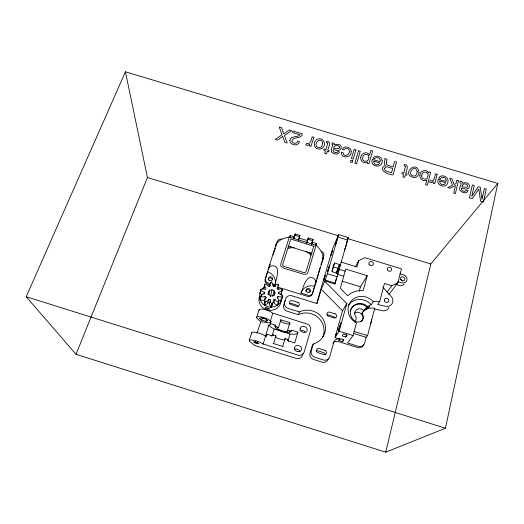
<?xml version="1.0" encoding="UTF-8"?>
<svg xmlns="http://www.w3.org/2000/svg" width="524" height="524" viewBox="0 0 524 524"><rect width="100%" height="100%" fill="white"/><g stroke="black" fill="none" stroke-linecap="round" stroke-linejoin="round"><path stroke-width="0.79" d="M272.677 304.241L271.353 307.13L269.369 307.084L266.985 306.481L262.865 303.887A11.325 10.788 13.4 0 1 260.625 291.547M282.069 296.997L281.663 299.42M315.867 283.261C316.791 279.554 311.865 275.893 308.643 277.962C304.254 281.768 303.141 287.931 301.012 293.093L308.125 295.287A3.72 3.511 21.6 0 0 312.684 293.014L323.098 258.843C323.465 253.577 319.928 248.625 316.11 245.284L289.327 237.09C284.329 237.732 278.637 239.854 276.05 244.42L265.413 278.427A3.707 3.498 11.9 0 0 267.875 282.862L270.712 283.733M333.054 267.332L333.028 267.037M328.234 358.894A5.116 4.906 37.6 0 1 322.031 362.136L313.516 359.477A5.102 4.913 35.6 0 1 310.025 353.215L312.016 346.325L313.293 343.96A17.849 17.076 27.1 0 0 324.074 321.179A17.849 17.076 27.1 0 0 299.42 311.931L288.017 308.394A5.037 4.801 18.9 0 1 284.408 303.796A17.082 16.244 21.9 0 1 286.346 297.534A5.03 4.782 18.7 0 1 291.875 295.798L317.079 303.586L321.271 289.248L324.926 280.903L334.81 283.949L335.209 283.137L348.25 237.542L338.563 234.588L332.792 248.278L316.686 303.337M337.705 327.86L337.391 329.308M262.098 295.241L260.035 293.257L260.834 289.3L263.015 288.796L265.229 289.484L266.179 288.207L264.777 286.425L264.568 284.29L264.993 283.988L267.096 284.807L268.484 286.589L270.05 286.104L269.991 283.91L271.131 282.089L271.668 282.089L272.886 283.916L272.932 286.104L274.524 286.595L275.827 284.82L277.884 284.008L278.323 284.309L278.211 286.445L276.895 288.22L277.903 289.497L280.078 288.816L282.279 289.327L282.456 289.811L280.785 294.246M260.834 289.3L260.035 293.257M282.456 289.811L281.041 291.455L278.866 292.13L278.906 293.715L281.119 294.396L282.632 296.047L282.475 296.532L280.294 297.043L278.08 296.355L277.137 297.645L278.545 299.44L278.775 301.608L278.349 301.909L276.233 301.084L274.825 299.276L273.259 299.774L273.312 302.001L272.166 303.854L271.629 303.854L270.397 302.001L270.351 299.774L268.753 299.276L267.495 303.665L264.64 305.21L264.201 304.909L265.033 299.433L266.369 297.639L265.36 296.348L264.653 299.721L263.605 300.278L261.522 300.278L260.146 299.414C260.081 296.931 261.483 293.571 264.41 293.709L264.384 292.117L262.17 291.436L260.677 289.792M260.317 299.898L260.782 296.034M270.351 299.774L269.362 304.241L270.823 307.123L274.235 306.776L276.482 305.878L277.438 305.204L278.349 301.909M324.926 280.903L327.395 273.744L338.563 234.588M263.893 289.019L264.568 284.29M264.574 286.111L264.856 284.696M263.965 294.174L264.384 292.117M445.446 428.232L497.8 183.413L125.426 71.821L26.2 296.728L76 354.309L385.736 452.179L445.446 428.232L26.2 296.728M264.64 305.21L265.347 301.909L267.43 301.084L268.753 299.276M267.947 294.18L268.445 291.927L269.814 290.204L272.041 289.752L274.078 290.781L274.989 292.805L274.425 295.051M270.816 283.517L271.131 282.089M268.799 294.743L269.814 290.204M270.45 296.577L272.041 289.752M272.84 284.394L274.969 285.049C276.056 279.561 278.545 273.862 277.072 268.242C275.604 264.731 269.5 265.013 268.242 268.589M385.736 452.179L430.82 263.965L497.8 183.413M336.336 273.58L338.026 268.484L336.572 273.436M339.205 269.244L338.727 271.059M272.801 296.06L274.078 290.781M270.823 307.123L271.629 303.854M271.353 307.13L272.166 303.854M275.768 245.514L276.05 244.42M289.726 237.706L290.276 235.512L294.416 236.776L295.169 233.959L299.944 235.42L298.418 240.536M277.969 285.724L278.323 284.309M388.467 294.095L389.764 293.427L397.952 282.632L401.45 268.864L364.828 257.664L358.704 260.703L355.338 266.906M277.438 305.204L275.355 304.385L273.973 302.61L274.825 299.276M382.795 287.145L391.231 296.558A6.452 5.941 33 0 1 392.155 303.619A6.452 5.941 33 0 1 385.605 306.278L377.588 304.457L379.717 301.582L384.439 283.477L391.841 285.744L397.952 282.632M355.691 321.382A5.417 5.07 32.8 0 0 362.353 320.21A5.417 5.07 32.8 0 0 361.894 313.542A12.773 11.895 34.8 0 1 374.726 308.322L367.56 335.635L366.178 337.332L364.639 343.187A5.116 4.814 37.6 0 1 358.54 346.39L347.609 342.991L353.052 335.55L356.471 322.889A14.79 13.794 32.3 0 1 350.851 301.424A14.79 13.794 32.3 0 1 373.343 301.752A13.185 12.235 34.2 0 1 379.717 301.582M278.499 293.499L278.866 292.13M277.543 298.379L278.08 296.355M343.711 276.22L345.722 269.1L367.206 275.69L363.158 290.63A21.039 19.624 32.3 0 0 347.648 295.805L340.325 288.18L343.711 276.22L337.561 274.327M355.167 322.319L356.405 317.564A5.495 5.135 32.6 0 1 356.15 310.162A5.495 5.135 32.6 0 1 363.767 310.359L361.894 313.542M359.189 291.331L360.427 286.805L367.206 275.69M339.395 339.113L339.008 340.508L342.644 341.635L343.22 339.539M345.866 337.024L347.202 335.118L343.43 333.945L342.133 335.871L345.866 337.024L346.449 334.882M278.775 301.608L277.864 304.903C280.916 303.003 281.827 299.302 282.632 296.047M281.702 291.403L282.279 289.327M313.293 343.96L311.276 350.942A5.175 4.971 35.1 0 0 314.819 357.283L323.459 359.981A5.188 4.965 37.1 0 0 329.734 356.693L333.729 342.355A5.155 4.899 36 0 1 339.932 339.139L335.046 337.62L339.146 331.233L346.809 303.599L324.801 281.342M358.704 260.703L356.968 266.958L341.065 262.085M311.649 244.263L313.09 239.435L308.308 237.975L307.247 241.426M335.046 337.62L342.506 310.824L346.809 303.599M332.596 269.028L332.871 268.052M339.526 264.522L337.03 273.22L332.059 271.694L334.574 263.009L339.526 264.522L336.087 273.456M334.81 283.949L336.29 278.768M339.827 266.408L340.443 264.247M346.161 245.501L347.235 240.667M302.99 353.641L302.538 355.207A5.096 4.932 31.8 0 1 296.276 358.449L254.612 345.427L249.994 341.72A7.356 1.762 17.7 0 1 253.046 340.135A7.356 1.762 17.7 0 1 262.531 343.79L297.894 355.108A5.201 5.03 31.1 0 0 304.274 351.807L310.562 330.264A5.142 4.926 27 0 0 307.044 324.022L272.218 312.887A7.244 2.05 17.6 0 0 263.919 309.37A7.244 2.05 17.6 0 0 259.118 310.346M336.244 333.421L335.386 335.91M312.035 242.887L312.291 242.016L311.505 244.453M316.358 280.157L312.219 294.128A3.701 3.491 21.7 0 1 307.686 296.394L277.648 287.119M316.824 278.604L317.97 274.72M318.428 273.168L320.04 267.731M320.963 264.627L321.651 262.295M322.574 259.19L323.262 256.858A3.629 3.36 19.7 0 0 323.387 255.81M306.71 243.071L308.308 237.975M293.944 238.066L294.383 236.54L294.088 237.398M316.11 245.284L307.889 272.532L306.723 274.072L303.684 274.288L283.209 267.987L280.825 266.1L280.733 264.181L289.327 237.09M288.017 340.751L290.06 333.978L290.637 334.057A15.366 4.127 17.2 0 0 297.881 332.871M283.058 346.737L282.698 346.397L285.082 338.53L287.486 339.277L288.645 341.412M280.897 319.764L278.513 327.487L278.015 327.579A5.443 1.454 17.2 0 0 282.364 330.913A5.443 1.454 17.2 0 0 287.925 330.664L287.578 330.31L289.923 322.568L280.399 319.863M313.817 246.064L306.114 271.498L305.079 272.565L303.606 272.539L283.517 266.238A1.762 1.651 14.3 0 1 282.783 264.325L290.781 239.01L314.105 246.326M311.446 244.525L311.918 242.979M298.418 240.451L299.152 238.001L298.87 238.859M273.07 343.62L273.567 343.548L275.984 335.694L273.587 334.947L271.419 336.041M306.743 242.998L307.509 240.555L299.139 238.224M272.094 335.792L274.19 329.039L273.672 328.784A15.366 4.127 17.2 0 1 268.95 325.201L269.1 325.031A7.919 2.129 17.6 0 0 270.174 323.563L270.882 321.166L269.821 320.524A7.271 1.978 17.6 0 0 260.474 316.843A7.271 1.978 17.6 0 0 257.363 318.723L260.736 321.684L266.893 322.588A7.912 2.155 17.6 0 0 270.574 322.496M298.425 240.215L299.944 235.42M265.629 335.786L268.864 325.05M263.068 344.235L265.517 336.428L264.98 335.976A7.329 1.834 17.7 0 0 256.55 332.498A7.329 1.834 17.7 0 0 251.782 333.225M270.351 321.002L272.735 313.372M266.087 336.637L266.801 334.207L271.877 335.792M265.93 321.363L267.823 320.78L265.452 319.024L261.168 317.858L259.301 318.461L261.692 320.21L265.93 321.363L266.67 319.031M274.989 292.805L274.327 294.888L272.414 296.047L270.142 295.746L268.57 294.115L268.445 291.927M293.623 238.748L295.169 233.959M257.12 333.054L260.736 321.684M261.692 320.21L262.432 317.878L264.548 318.454M254.821 342.899L253.701 342.133L254.055 341.727L255.692 341.923L258.764 343.364L258.398 343.764L254.821 342.899L255.312 341.347M256.767 343.574L257.258 342.021M249.208 340.561L251.697 332.799M256.616 317.459L259.053 309.881M275.755 246.372L277.366 241.368A3.635 3.367 12.5 0 1 281.866 239.226M267.908 271.15L265.183 279.613A3.688 3.485 11.9 0 0 267.633 284.021L269.945 284.735M268.406 269.618L270.142 264.234M273.115 255.011L275.349 248.088M331.928 271.124L332.262 270.102M313.09 239.435L312.153 242.206L316.3 243.47A11.161 10.284 20 0 0 315.913 245.573M315.795 244.891L316.3 243.47M323.098 258.843L322.136 261.365L323.773 255.588A3.648 3.38 19.6 0 0 321.245 251.284M344.464 250.361L345.964 246.195M337.738 273.967L338.026 273.207M285.449 300.468A4.965 4.729 18.8 0 0 284.787 301.791A16.86 16.047 22.1 0 0 283.739 305.184A4.971 4.742 19 0 0 287.093 311.197L298.346 314.688L299.42 311.931M76 354.309L147.441 177.512L125.426 71.821M334.574 263.009L332.864 266.775L337.744 268.268M347.595 238.97L348.25 237.542M339.008 340.508L340.24 338.681L343.914 339.821L342.644 341.635M363.964 310.568L367.534 306.507L371.234 304.719L373.343 301.752M260.146 299.414L260.867 298.438M374.726 308.322L374.274 308.937L382.12 310.719A6.314 5.83 33.4 0 0 388.893 307.378M387.177 292.025L391.841 285.744M364.16 310.339L367.016 307.667L369.643 306.75L364.311 310.274M264.869 301.693L264.201 304.909M263.873 287.827L264.299 287.532M321.808 148.488C327.264 145.607 323.721 136.947 317.747 139.017C312.789 140.661 313.208 148.914 318.887 149.013A4.487 3.943 13.9 0 0 321.808 148.488M278.513 327.487L276.122 326.747L275.192 325.096L274.576 325.928L275.722 327.415M276.122 326.747L275.611 327.048A7.683 2.05 17.2 0 0 282.174 331.469A7.683 2.05 17.2 0 0 290.198 331.581L289.969 331.05L287.578 330.31M273.587 334.947L273.076 335.229A7.716 1.972 17.2 0 0 272.945 335.688M265.36 296.348L263.172 297.036L260.959 296.525M289.969 331.05L291.665 330.218L297.927 332.164L294.73 342.912L288.436 340.947M281.512 299.898L278.663 300.37M272.428 303.095L273.973 302.61M275.486 335.779L275.984 335.694M289.811 331.797L291.658 331.24L291.665 330.218M265.544 335.648L265.779 335.629A7.965 2.024 17.7 0 0 266.952 335.163M268.668 285.731L270.345 285.652M147.441 177.512L338.452 235.78M347.844 238.649L430.82 263.965M338.072 237.136L347.851 240.116M294.73 235.211L299.531 236.678M307.929 239.245L312.73 240.713M399.799 273.718L403.663 274.904A4.441 4.035 31.6 0 1 406.879 280.144A4.441 4.035 31.6 0 1 401.672 282.796L397.795 281.604M288.095 246.162L312.094 253.511M395.718 284.355L399.55 285.534A4.389 3.995 31.8 0 0 404.201 284.041M339.002 269.29L345.139 271.17M327.395 273.744L337.358 276.81M342.205 281.198L360.427 286.805M325.293 280.085L335.209 283.137M273.024 285.691L275.336 286.405M267.993 302.61L269.565 303.101M353.962 331.417L367.56 335.635M353.458 333.388L366.178 337.332M339.146 331.233L353.052 335.55M270.148 323.524L275.192 325.096M274.19 329.039L290.06 333.978M265.517 336.428L266.054 336.598M273.567 343.548L282.698 346.397M273.502 285.934L275.028 286.497M264.902 301.608L265.347 301.909M277.844 288.056L279.004 289.169M367.534 306.507L367.501 306.481A10.375 9.694 32.5 0 0 352.325 307.012A10.375 9.694 32.5 0 0 355.639 321.644M367.023 307.234L366.996 307.202A10.342 9.661 32.6 0 0 350.91 309.245M285.082 338.53L285.436 338.877M321.271 289.248L342.506 310.824M266.801 334.207L266.834 334.247A7.965 2.024 17.7 0 1 266.991 334.509M270.882 321.166L270.915 321.205A7.912 2.155 17.6 0 1 271.118 321.965M287.486 339.277L287.722 339.794A7.716 1.972 17.2 0 1 287.552 340.24M281.493 293.27L282.01 295.451M354.407 313.195A5.397 5.057 32.9 0 1 361.855 314.433A5.397 5.057 32.9 0 1 361.036 321.625M327.245 314.839A2.188 2.07 28.8 0 1 328.207 314.917L333.565 316.581A2.188 2.07 29.9 0 1 334.98 317.832M298.123 306.422A2.175 2.07 20.9 0 0 296.728 305.178L291.39 303.527A2.175 2.07 19.4 0 0 289.543 303.769M350.209 311.145A10.342 9.661 32.6 0 1 350.635 309.854M348.185 305.623A14.587 13.631 32.5 0 1 371.234 304.719M371.673 319.588A14.299 13.388 32.9 0 1 370.291 324.245M298.346 314.688A17.613 16.866 27.4 0 1 318.5 317.891A17.613 16.866 27.4 0 1 322.561 337.436M316.083 351.119A2.234 2.142 35.4 0 1 317.963 350.857L323.413 352.56A2.234 2.142 36.7 0 1 325.031 354.814M400.559 279.574A2.194 1.998 31.8 0 1 402.222 280.491M332.819 343.358A5.083 4.84 36.3 0 1 338.301 341.556L357.597 347.55A5.083 4.788 37.8 0 0 363.663 344.366M281.178 299.538A11.161 10.644 13.4 0 1 268.609 310.26A11.161 10.644 13.4 0 1 259.419 296.355M262.419 288.999A11.325 10.788 13.4 0 1 264.227 287.479M305.106 332.131A2.928 2.817 27.3 0 0 303.37 330.723A6.137 5.902 27.6 0 0 302.165 330.349A2.928 2.817 26.9 0 0 299.957 330.526M294.403 349.253A2.961 2.862 30.7 0 1 296.63 349.069A6.203 6.013 31.7 0 1 298.857 349.993A2.961 2.862 31.1 0 1 299.944 351.958M285.135 339.69A5.463 1.395 17.2 0 1 279.875 339.048A5.463 1.395 17.2 0 1 275.231 336.604M289.949 323.806A5.423 1.506 17.1 0 1 284.702 323.256A5.423 1.506 17.1 0 1 280.124 320.754M301.012 293.093A11.187 10.565 22.7 0 1 314.675 286.307M267.554 271.786A11.128 10.532 10.9 0 1 274.969 285.049M268.144 279.416A2.148 2.03 12.2 0 1 272.329 279.58M305.754 291.023A2.155 2.037 21.3 0 1 308.315 289.582A2.155 2.037 21.3 0 1 309.926 292.097M277.085 242.71A3.616 3.354 12.5 0 1 277.569 241.774M290.276 235.512A11.109 10.251 11.9 0 1 289.412 237.464M288.292 248.317A21.943 20.554 16.4 0 1 294.383 247.695M306.088 251.278A21.943 20.554 16.4 0 1 310.778 255.214M288.626 247.007A22.047 20.639 16.4 0 1 290.892 246.575M309.592 252.306A22.047 20.639 16.4 0 1 311.23 253.93M461.461 188.85L461.461 189.596C462.279 191.201 465.639 192.301 466.412 190.094L468.076 190.592C467.074 194.293 461.683 192.629 459.941 190.409C458.146 188.044 463.288 183.131 459.876 182.359L460.144 181.193L461.402 181.402L462.6 182.378L462.699 183.334C471.489 179.817 472.124 192.531 462.103 188.064L461.461 188.85M382.12 160.449C383.437 168.892 368.929 167.228 372.426 159.362L380.103 161.667C381.498 158.399 376.514 155.975 374.653 158.707L372.924 158.189C375.092 154.377 381.767 156.204 382.12 160.449M289.883 140.249C289.51 145.312 298.457 146.831 299.551 141.624L297.776 141.094C297.239 144.179 292.405 143.976 291.861 141.074C292.831 135.939 301.372 139.659 302.459 133.908L292.949 131.052L292.471 132.487L300.042 134.76C297.449 137.838 290.774 135.343 289.883 140.249M332.858 144.323C332.714 147.034 329.072 151.397 332.956 153.119C334.98 154.233 338.733 154.855 339.552 151.967L337.914 151.475C337.05 153.571 333.768 152.615 332.963 150.971L333.709 149.484C343.384 153.925 343.783 141.506 334.626 144.879L334.181 143.373L332.196 142.79L331.843 143.917L332.858 144.323M419.894 175.533C419.246 179.123 423.805 181.992 426.805 180.04L425.626 184.71L427.355 185.234L430.59 172.37L428.959 171.879L428.658 173.071C426.706 168.361 419.593 170.706 419.894 175.533M351.146 151.266C352.456 158.071 340.476 159.119 341.445 152.229L343.148 152.739C343.449 158.274 351.198 154.442 349.076 150.067A2.247 1.972 16.7 0 0 347.916 148.764L345.368 148.567L344.006 149.903L342.303 149.392L343.292 147.971A3.734 3.275 16.6 0 1 345.303 146.995C347.969 146.609 351.041 148.371 351.146 151.266M405.491 166.494L403.866 172.986L402.19 172.481L401.849 173.758L403.526 174.269L402.832 176.876L404.626 177.413L405.321 174.806L406.742 175.232L407.083 173.955L405.655 173.523C406.447 170.817 409.637 164.405 404.325 164.484L403.997 165.708L405.491 166.494M360.767 157.757C360.047 161.359 364.658 164.195 367.593 162.08L367.239 163.305L368.955 163.822L372.623 151.01L370.874 150.486L369.531 155.156C367.403 150.624 360.584 153.041 360.767 157.757M439.806 180.944C438.745 184.468 444.706 186.413 445.669 182.706L439.806 180.944M339.493 147.028L339.021 148.358L338.255 148.698L333.657 148.338C333.559 145.22 338.321 144.401 339.493 147.028M446.114 180.125L446.016 181.468L438.287 179.149C435.241 185.509 446.671 189.341 447.843 182.365C449.703 177.236 441.424 173.182 438.739 177.957L440.481 178.474C441.929 176.188 446.068 177.426 446.114 180.125M327.795 143.17L325.902 149.55L324.232 149.045L323.839 150.303L325.509 150.807L324.71 153.368L326.485 153.905L327.284 151.338L328.699 151.763L329.085 150.506L327.677 150.08C328.574 147.473 332.033 141.12 326.694 141.185L326.321 142.39L327.795 143.17M373.887 161.137C372.734 164.68 378.701 166.501 379.704 162.885L373.887 161.137M386.391 162.925L386.974 164.903L393.105 166.992L394.585 161.562L396.53 162.145L393.072 174.872C389.011 175.213 376.481 169.416 385.454 165.558L384.256 163.639L384.944 159.813L384.609 158.569L386.994 159.283L386.391 162.925M417.202 171.695L416.475 174.485L415.611 175.533A2.515 2.194 23.5 0 1 413.737 176.077C405.7 174.715 415.146 162.925 417.202 171.695M421.931 174.878C420.032 179.149 427.263 181.127 427.767 176.634C429.876 172.258 422.337 169.861 421.931 174.878M337.011 239.828L335.294 245.245L337.011 239.828M384.609 168.42C383.948 172.029 389.561 171.676 391.52 172.789L392.712 168.433C390.55 168.256 385.782 164.916 384.609 168.42M332.583 250.262L330.939 255.47L332.583 250.262M322.725 143.321L321.86 146.058L320.943 147.074A2.489 2.188 13.9 0 1 319.037 147.604C311.053 146.216 321.048 134.72 322.725 143.321M329.419 265.845L327.69 271.301L329.419 265.845M340.796 322.948L338.301 331.325L340.796 322.948M419.043 172.566L417.975 175.638L416.541 176.968A4.546 3.956 23.5 0 1 413.659 177.512C400.343 174.289 417.248 158.995 419.043 172.566M325.227 275.441L323.57 280.674L325.227 275.441M368.857 157.41C369.492 162.872 360.826 162.322 362.831 157.076C363.08 153.224 369.348 153.447 368.857 157.41M482.696 196.146L482.021 199.454L480.266 187.278L478.32 186.695L471.724 196.362L474.233 185.47L472.366 184.907L469.425 197.843L472.222 198.688L478.831 188.974L480.574 201.203L483.41 202.054L486.252 189.079L484.379 188.516L482.696 196.146M462.266 185.62L461.971 186.891L465.908 187.271L467.303 186.891L467.683 185.516C466.825 183.446 462.869 183.256 462.266 185.62M458.441 180.728L455.408 193.625L453.692 193.114L455.467 185.601L449.959 188.227L447.686 187.546L452.572 185.241L449.71 178.108L451.97 178.789L454.138 184.487L455.913 183.728L456.738 180.217L458.441 180.728M437.095 174.322L434.782 183.662L433.093 183.158L433.499 181.54L431.2 182.627L429.601 182.287L430.014 180.623C434.075 182.634 435.038 176.437 435.326 173.791L437.095 174.322M358.547 150.742L354.833 163.364L356.595 163.894L360.296 151.272L358.547 150.742M352.704 160.803L352.187 162.564L350.392 162.027L350.916 160.265L352.704 160.803M355.914 149.956L353.215 159.093L351.427 158.549L354.132 149.419L355.914 149.956M313.863 137.334L310.942 146.425L309.278 145.927L309.789 144.349L307.405 145.403L305.82 145.063L306.344 143.445C310.319 145.41 311.597 139.456 312.121 136.81L313.863 137.334M265.321 307.352L265.203 307.87L266.362 308.826L268.858 309.232A2.194 0.622 1.4 0 0 269.035 308.485L265.321 307.352M282.718 136.41L277.491 140.091L275.185 139.397L282.036 134.766L279.194 126.926L281.578 127.64L283.681 133.875L289.333 129.972L291.652 130.666L284.427 135.487L287.172 143.006L284.755 142.273L282.718 136.41M297.776 302.302L292.366 300.632A2.201 2.096 19.3 0 0 289.648 301.988A2.201 2.096 19.3 0 0 291.141 304.641L296.558 306.317A2.207 2.096 20.8 0 0 299.269 304.961A2.207 2.096 20.8 0 0 297.776 302.302M335.111 313.856L329.681 312.173A2.214 2.096 28.5 0 0 326.989 313.542A2.214 2.096 28.5 0 0 328.528 316.221L333.971 317.904A2.22 2.096 29.7 0 0 336.65 316.535A2.22 2.096 29.7 0 0 335.111 313.856M324.847 350.281L319.319 348.558A2.26 2.168 35 0 0 316.575 349.986A2.26 2.168 35 0 0 318.127 352.75L323.662 354.473A2.266 2.168 36.3 0 0 326.406 353.045A2.266 2.168 36.3 0 0 324.847 350.281M387.426 269.788A2.253 2.05 29.4 0 0 391.192 270.659A2.253 2.05 29.4 0 0 389.843 267.161A2.253 2.05 29.4 0 0 387.426 269.788M369.073 264.175A2.24 2.05 27 0 0 372.839 265.039A2.24 2.05 27 0 0 371.516 261.561A2.24 2.05 27 0 0 369.073 264.175M400.644 279.423A2.22 2.017 31.6 0 0 404.351 280.281A2.22 2.017 31.6 0 0 403.002 276.829A2.22 2.017 31.6 0 0 400.644 279.423M384.537 300.933A2.26 2.076 33 0 0 388.31 301.804A2.26 2.076 33 0 0 386.961 298.261A2.26 2.076 33 0 0 384.537 300.933M300.213 328.345A2.987 2.869 26.5 0 0 302.25 331.987A6.242 5.98 26.2 0 0 304.634 332.498A2.987 2.869 26.8 0 0 305.106 326.865A6.262 6.013 27.1 0 0 303.881 326.485A2.987 2.869 26.5 0 0 300.213 328.345M297.822 351.545A3.02 2.921 30.4 0 0 300.514 346.488A6.327 6.124 31 0 0 298.241 345.545A3.02 2.921 30 0 0 295.549 350.602A6.308 6.092 29.6 0 0 297.822 351.545M268.995 280.216A2.161 2.037 12.2 0 0 272.578 279.305A2.161 2.037 12.2 0 0 269.88 276.796A2.161 2.037 12.2 0 0 268.995 280.216M306.278 291.115A2.168 2.044 21.3 0 0 309.966 291.783A2.168 2.044 21.3 0 0 308.597 288.41A2.168 2.044 21.3 0 0 306.278 291.115"/></g></svg>
